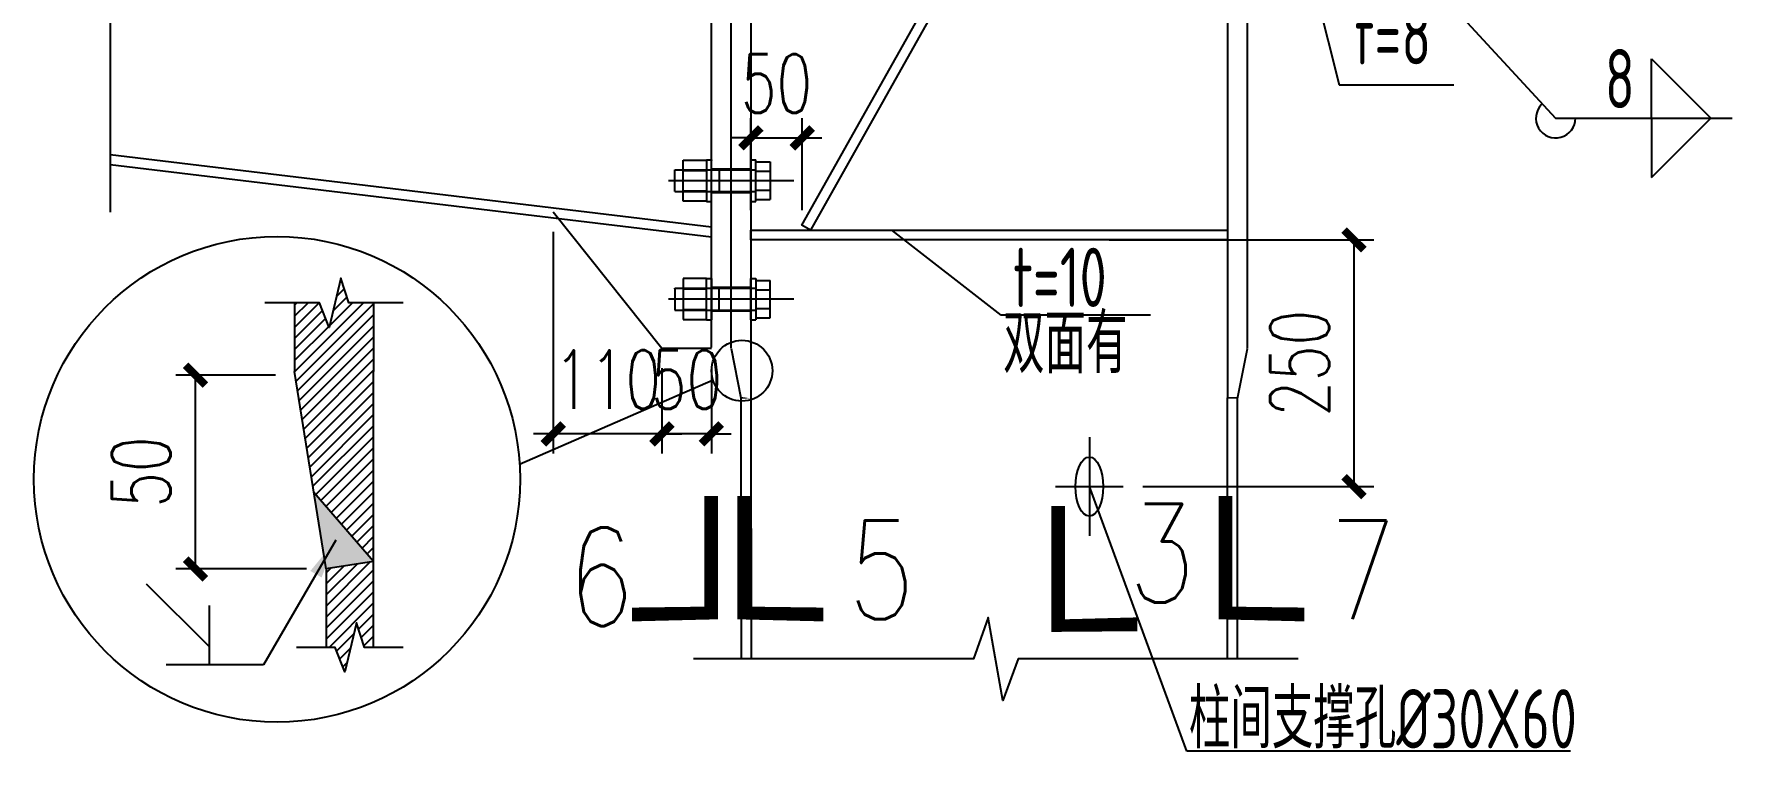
# Model space of a CAD drawing. Extents: x -89996 to 1006241, y -2176 to 440573.
# Drawn here: x 862730 to 871327, y 32772 to 36405 of the extents above; entities that cross this region are included whole.
import ezdxf
from ezdxf.enums import TextEntityAlignment as Align

# ---------------------------------------------------------------- set-up
doc = ezdxf.new("R2010")
doc.units = 0
doc.header["$LTSCALE"] = 1000
doc.header["$MEASUREMENT"] = 0
for name, color, linetype in [('AXIS', 3, 'Continuous'), ('GL', 150, 'Continuous'), ('LT', 27, 'Continuous'), ('PZ', 202, 'Continuous'), ('TEXT', 7, 'Continuous'), ('THIN', 7, 'Continuous'), ('WELD', 7, 'Continuous'), ('钢柱', 2, 'Continuous')]:
    doc.layers.add(name, color=color, linetype=linetype)
doc.styles.add('_TCH_DIM_T3', font='SIMPLEX', dxfattribs={"width": 0.7058823529411765, "bigfont": 'GBCBIG'})
doc.styles.add('SIM-TSSC', font='simplex.shx', dxfattribs={"width": 0.8, "bigfont": 'tssdchn.shx'})
doc.styles.get("Standard").update_dxf_attribs({"font": 'gbenor.shx', "bigfont": 'gbcbig.shx'})
doc.styles.add('TSSD_Label', font='tssdeng.shx', dxfattribs={"width": 0.7, "bigfont": 'hztxt.shx'})
doc.styles.add('TSSD_Norm', font='tssdeng.shx', dxfattribs={"bigfont": 'hztxt.shx'})
doc.dimstyles.new('TCH_100_5', dxfattribs={"dimtxt": 297.5, "dimasz": 100, "dimexe": 100, "dimexo": 100, "dimgap": 126.25, "dimtad": 1, "dimdec": 0, "dimlfac": 0.2, "dimzin": 0, "dimdsep": 46, "dimtxsty": '_TCH_DIM_T3', "dimblk": 'ARCHTICK', "dimcen": 0.09, "dimclrd": 126, "dimclre": 126, "dimclrt": 7, "dimazin": 2, "dimtfac": 1, "dimtdec": 0, "dimtix": 1, "dimtmove": 2, "dimatfit": 3, "dimfxl": 0, "dimtolj": 1, "dimtzin": 0, "dimarcsym": 0})
doc.dimstyles.new('TSSD_LEADER_STYLE_200.0', dxfattribs={"dimtxt": 0.18, "dimasz": 200, "dimexe": 0.18, "dimexo": 0.0625, "dimgap": 0.09, "dimtad": 0, "dimtih": 1, "dimtoh": 1, "dimdec": 4, "dimzin": 0, "dimdsep": 46, "dimtxsty": 'Standard', "dimcen": 0.09, "dimadec": 0, "dimazin": 0, "dimtfac": 1, "dimtdec": 4, "dimtofl": 0, "dimtmove": 0, "dimatfit": 3, "dimfxl": 0, "dimtolj": 1, "dimtzin": 0, "dimarcsym": 0})

# ---------------------------------------------------------------- blocks, each defined once
blk = doc.blocks.new('_ArchTick')
at = {"color": 0, "linetype": 'ByBlock', "const_width": 0.4}
blk.add_lwpolyline([(-0.5, -0.5), (0.5, 0.5)], dxfattribs=at)
blk = doc.blocks.new('*D1661')
at = {"layer": 'Defpoints', "color": 0, "transparency": 16777216}
for p in [(868073.2393048444, 35361.99823936041), (868244.3069647856, 34112.00827675789), (869412.9139488954, 34112.00827675789)]:
    blk.add_point(p, dxfattribs=at)
at = {"layer": 'GL', "color": 126, "lineweight": -2, "transparency": 16777216}
for p, q in [((868173.2393048444, 35361.99823936041), (869512.9139488954, 35361.9982393604)), ((869412.9139488954, 35361.9982393604), (869412.9139488954, 34112.00827675789)), ((868344.3069647856, 34112.00827675789), (869512.9139488954, 34112.00827675789))]:
    blk.add_line(p, q, dxfattribs=at)
at = {"layer": 'GL', "color": 126, "lineweight": -2, "transparency": 16777216, "xscale": 100, "yscale": 100, "zscale": 100}
for p, rotation in [((869412.9139488954, 35361.9982393604), 90), ((869412.9139488954, 34112.00827675789), 270)]:
    blk.add_blockref('_ArchTick', p, dxfattribs=dict(at, rotation=rotation))
at = {"layer": 'GL', "color": 7, "transparency": 16777216, "insert": (869137.9139488954, 34737.00325805929), "char_height": 297.5, "attachment_point": 5, "rotation": 90, "style": '_TCH_DIM_T3'}
blk.add_mtext('\\A1;250', dxfattribs=at)
blk = doc.blocks.new('*D1658')
at = {"layer": 'Defpoints', "color": 0, "transparency": 16777216}
for p in [(863547.8747028117, 34676.64374764449), (864052.5092211361, 34676.64374764449), (864209.5953579856, 33694.85539230161)]:
    blk.add_point(p, dxfattribs=at)
at = {"layer": 'GL', "color": 126, "lineweight": -2, "transparency": 16777216}
for p, q in [((863952.5092211361, 34676.64374764449), (863447.8747028117, 34676.64374764449)), ((863547.8747028117, 33694.85539230161), (863547.8747028117, 34676.64374764449)), ((864109.5953579856, 33694.85539230161), (863447.8747028117, 33694.85539230161))]:
    blk.add_line(p, q, dxfattribs=at)
at = {"layer": 'GL', "color": 126, "lineweight": -2, "transparency": 16777216, "xscale": 100, "yscale": 100, "zscale": 100}
for p, rotation in [((863547.8747028117, 34676.64374764449), 90), ((863547.8747028117, 33694.85539230161), 270)]:
    blk.add_blockref('_ArchTick', p, dxfattribs=dict(at, rotation=rotation))
at = {"layer": 'GL', "color": 7, "transparency": 16777216, "insert": (863272.8747028117, 34185.74956997319), "char_height": 297.5, "attachment_point": 5, "rotation": 90, "style": '_TCH_DIM_T3'}
blk.add_mtext('\\A1;50', dxfattribs=at)
blk = doc.blocks.new('_WELD008')
at = {"color": 0, "linetype": 'ByBlock'}
for p, q in [((0, 0.3000000000000007), (1.06066017177983, 1.360660171779823)), ((0, 0), (0, 1))]:
    blk.add_line(p, q, dxfattribs=at)
for tag, p in [('C', (1.285526513842491, 1.415773477792527)), ('B', (0.2879512988420174, 0.855810461431588)), ('A', (-0.3030402712192881, -0.0089439516971197))]:
    blk.add_attdef(tag, text='', height=0.8, dxfattribs=at).set_placement(p, align=Align.CENTER)
blk = doc.blocks.new('_WELD004')
at = {"color": 0, "linetype": 'ByBlock'}
for p, q in [((0, 1), (0.9999999999999991, 0)), ((0, 0), (0, 1))]:
    blk.add_line(p, q, dxfattribs=at)
blk = doc.blocks.new('*D1667')
at = {"layer": 'Defpoints', "color": 0, "transparency": 16777216}
for p in [(865909.5207929651, 34811.83849455509), (866159.5207929651, 34811.83849455386), (865909.5207929651, 34379.20352051139)]:
    blk.add_point(p, dxfattribs=at)
at = {"layer": 'GL', "color": 126, "lineweight": -2, "transparency": 16777216}
for p, q in [((865909.5207929651, 34711.83849455509), (865909.5207929651, 34279.20352051139)), ((866159.5207929651, 34711.83849455386), (866159.5207929651, 34279.20352051139)), ((865909.5207929651, 34379.20352051139), (865809.5207929651, 34379.20352051139)), ((866159.5207929651, 34379.20352051139), (865909.5207929651, 34379.20352051139)), ((866159.5207929651, 34379.20352051139), (866259.5207929651, 34379.20352051139))]:
    blk.add_line(p, q, dxfattribs=at)
at = {"layer": 'GL', "color": 126, "lineweight": -2, "transparency": 16777216, "xscale": 100, "yscale": 100, "zscale": 100}
blk.add_blockref('_ArchTick', (865909.5207929651, 34379.20352051139), dxfattribs=at)
at = {"layer": 'GL', "color": 126, "lineweight": -2, "transparency": 16777216, "xscale": 100, "yscale": 100, "zscale": 100, "rotation": 180}
blk.add_blockref('_ArchTick', (866159.5207929651, 34379.20352051139), dxfattribs=at)
at = {"layer": 'GL', "color": 7, "transparency": 16777216, "insert": (866034.5207929651, 34654.20352051139), "char_height": 297.5, "attachment_point": 5, "style": '_TCH_DIM_T3'}
blk.add_mtext('\\A1;50', dxfattribs=at)
blk = doc.blocks.new('*D1668')
at = {"layer": 'Defpoints', "color": 0, "transparency": 16777216}
for p in [(865359.1508325542, 35502.7310326146), (865909.5207929651, 34811.83849455509), (865359.1508325542, 34379.20352051408)]:
    blk.add_point(p, dxfattribs=at)
at = {"layer": 'GL', "color": 126, "lineweight": -2, "transparency": 16777216}
for p, q in [((865359.1508325542, 35402.7310326146), (865359.1508325542, 34279.20352051408)), ((865909.5207929651, 34711.83849455509), (865909.5207929651, 34279.20352051408)), ((865359.1508325542, 34379.20352051408), (865259.1508325542, 34379.20352051408)), ((865909.5207929651, 34379.20352051408), (865359.1508325542, 34379.20352051408)), ((865909.5207929651, 34379.20352051408), (866009.5207929651, 34379.20352051408))]:
    blk.add_line(p, q, dxfattribs=at)
at = {"layer": 'GL', "color": 126, "lineweight": -2, "transparency": 16777216, "xscale": 100, "yscale": 100, "zscale": 100}
blk.add_blockref('_ArchTick', (865359.1508325542, 34379.20352051408), dxfattribs=at)
at = {"layer": 'GL', "color": 126, "lineweight": -2, "transparency": 16777216, "xscale": 100, "yscale": 100, "zscale": 100, "rotation": 180}
blk.add_blockref('_ArchTick', (865909.5207929651, 34379.20352051408), dxfattribs=at)
at = {"layer": 'GL', "color": 7, "transparency": 16777216, "insert": (865634.3358127596, 34654.20352051408), "char_height": 297.5, "attachment_point": 5, "style": '_TCH_DIM_T3'}
blk.add_mtext('\\A1;110', dxfattribs=at)
blk = doc.blocks.new('*D1669')
at = {"layer": 'Defpoints', "color": 0, "linetype": 'ByBlock', "transparency": 16777216}
for p in [(866619.6820076584, 35878.79953359463), (866359.5207929673, 35411.99823936752), (866619.6820076584, 35411.99823936752)]:
    blk.add_point(p, dxfattribs=at)
at = {"layer": 'LT', "color": 126, "linetype": 'ByBlock', "lineweight": -2, "transparency": 16777216}
for p, q in [((866359.5207929673, 35511.99823936752), (866359.5207929673, 35978.79953359463)), ((866619.6820076584, 35511.99823936752), (866619.6820076584, 35978.79953359463)), ((866359.5207929673, 35878.79953359463), (866259.5207929673, 35878.79953359463)), ((866359.5207929673, 35878.79953359463), (866619.6820076584, 35878.79953359463)), ((866619.6820076584, 35878.79953359463), (866719.6820076584, 35878.79953359463))]:
    blk.add_line(p, q, dxfattribs=at)
at = {"layer": 'LT', "color": 126, "linetype": 'ByBlock', "lineweight": -2, "transparency": 16777216, "xscale": 100, "yscale": 100, "zscale": 100}
blk.add_blockref('_ArchTick', (866359.5207929673, 35878.79953359463), dxfattribs=at)
at = {"layer": 'LT', "color": 126, "linetype": 'ByBlock', "lineweight": -2, "transparency": 16777216, "xscale": 100, "yscale": 100, "zscale": 100, "rotation": 180}
blk.add_blockref('_ArchTick', (866619.6820076584, 35878.79953359463), dxfattribs=at)
at = {"layer": 'LT', "color": 7, "linetype": 'ByBlock', "transparency": 16777216, "insert": (866489.6014003129, 36153.79953359463), "char_height": 297.5, "attachment_point": 5, "style": '_TCH_DIM_T3'}
blk.add_mtext('\\A1;50', dxfattribs=at)

msp = doc.modelspace()

# ---------------------------------------------------------------- hatches: boundary and pattern name
at = {"layer": 'AXIS'}
msp.add_hatch(color=256, dxfattribs=at).paths.add_polyline_path([(864147.7108202021, 34081.63375346082), (864449.5953579857, 33733.25539230058), (864209.5953579856, 33694.85539230161)])
at = {"layer": 'PZ'}
h = msp.add_hatch(dxfattribs=at)
h.set_pattern_fill('ANSI31', color=256, scale=25, style=0)
h.set_pattern_definition([(45, (115783.1405778215, -805732.1434214698), (-28.0633003783411, 28.0633003783411), [])])
h.paths.add_polyline_path([(864224.437508201, 34918.07900886222), (864283.5953579928, 35167.76588218754), (864323.5953579921, 35042.76588218736), (864449.5953579921, 35042.76588218674), (864449.5953579905, 34694.85539230044), (864449.5953579857, 33733.25539230058), (864147.7108202021, 34081.63375346082), (864049.5953579905, 34694.85539230239), (864049.5953579921, 35042.76588218869), (864175.5953579921, 35042.76588218808)])
h.paths.add_polyline_path([(864449.5953579857, 33733.25539230058), (864449.5953579836, 33297.7341767239), (864403.5953579836, 33297.73417672412), (864363.5953579842, 33422.73417672432), (864304.4375081925, 33173.04730339899), (864255.5953579836, 33297.73417672484), (864209.5953579836, 33297.73417672507), (864209.5953579856, 33694.85539230161)])

# ---------------------------------------------------------------- linework, layer by layer
for p, q in [((866016.5207910642, 35765.7615430011), (866134.5207929716, 35765.7615429968)), ((866016.5207910548, 35557.91544609499), (866016.5207910642, 35765.7615430011)), ((866134.5207929716, 35766.83849454432), (866159.5207929707, 35766.83849454141)), ((866134.5207929716, 35766.83849454432), (866134.5207929612, 35556.83849454386)), ((866159.5207929707, 35766.83849454141), (866159.5207929716, 35763.98873422184)), ((866159.5207929612, 35556.83849454117), (866159.5207929707, 35766.83849454141)), ((866359.5207929697, 35766.83849455184), (866359.5207929612, 35556.83849455347)), ((866359.5207929697, 35766.83849455184), (866384.5207929697, 35766.83849455172)), ((866384.5207929612, 35556.83849455148), (866384.5207929697, 35766.83849455172)), ((865974.5207873139, 35606.83849454953), (865974.5207873182, 35716.83849455046)), ((865974.5207873182, 35716.83849455046), (866199.5207873182, 35716.83849454098)), ((866016.5207910622, 35713.80001877533), (866134.5207929676, 35713.80001877149)), ((866159.5207929695, 35721.83849454327), (866199.5207929695, 35721.83849453981)), ((866199.5207873182, 35721.83849453981), (866199.5207873139, 35601.83849454144)), ((866199.5207929695, 35721.83849453981), (866199.5207929695, 35718.90188551726)), ((866199.5207929695, 35720.15400469591), (866199.5207929695, 35721.83849453981)), ((866199.5207929695, 35721.83849453981), (866359.5207929676, 35721.83849455324)), ((866199.5207873182, 35716.83849454098), (866359.5207929676, 35716.83849455161)), ((866359.5207929676, 35721.83849455324), (866359.5207929676, 35718.90188553069)), ((866359.5207929676, 35720.15400470724), (866359.5207929676, 35721.83849455324)), ((866359.5207929676, 35716.83849455161), (866384.5207929676, 35716.83849455172)), ((866384.5207929696, 35757.10128896765), (866457.1207929692, 35757.10128896427)), ((866384.5207929675, 35709.46989175875), (866457.1207929672, 35709.46989175746)), ((866457.1207929692, 35757.10128896427), (866457.1207929609, 35566.575700131)), ((866577.0207929664, 35661.83849455171), (865942.0207929645, 35661.83849455481)), ((865974.5207873139, 35609.68825487236), (865974.5207873139, 35606.83849454953)), ((865974.5207873139, 35606.83849454953), (866199.5207873139, 35606.83849454028)), ((866016.5207910569, 35609.87697032076), (866134.5207929633, 35609.87697031669)), ((866159.5207929633, 35601.83849454234), (866159.5207929633, 35604.77510356466)), ((866159.5207929633, 35603.52298438554), (866159.5207929633, 35601.83849454234)), ((866159.5207929633, 35601.83849454234), (866199.5207929633, 35601.83849454121)), ((866199.5207873139, 35606.83849454028), (866359.5207929633, 35606.83849455347)), ((866199.5207929633, 35601.83849454121), (866359.5207929633, 35601.83849455231)), ((866359.5207929633, 35606.83849455347), (866384.5207929633, 35606.83849455148)), ((866384.5207929633, 35614.20709734422), (866457.120792963, 35614.20709734014)), ((866134.5207929612, 35557.91544608813), (866016.5207910548, 35557.91544609499)), ((866134.5207929612, 35556.83849454386), (866159.5207929612, 35556.83849454117)), ((866359.5207929612, 35556.83849455347), (866359.5207929612, 35559.68825487351)), ((866359.5207929612, 35556.83849455347), (866384.5207929612, 35556.83849455148)), ((866384.5207929612, 35566.57570013509), (866457.1207929609, 35566.575700131)), ((866016.520791052, 35165.76154301402), (866016.5207910594, 34957.91544610791)), ((866134.5207929584, 35165.76154301973), (866016.520791052, 35165.76154301402)), ((866134.5207929584, 35166.838494564), (866159.5207929584, 35166.83849456644)), ((866134.5207929667, 34956.83849456353), (866134.5207929584, 35166.838494564)), ((866159.5207929584, 35166.83849456644), (866159.5207929658, 34956.8384945662)), ((866359.5207929584, 35166.83849455219), (866359.5207929583, 35163.98873423215)), ((866359.5207929648, 34956.83849455382), (866359.5207929584, 35166.83849455219)), ((866359.5207929584, 35166.83849455219), (866384.5207929584, 35166.83849455393)), ((866384.5207929584, 35166.83849455393), (866384.5207929648, 34956.8384945537)), ((865974.5207873106, 35116.83849455989), (865974.5207873138, 35006.83849455896)), ((865974.5207873106, 35113.98873423706), (865974.5207873106, 35116.83849455989)), ((865974.5207873106, 35116.83849455989), (866199.5207873106, 35116.83849456694)), ((866016.5207910535, 35113.80001878825), (866134.52079296, 35113.80001879117)), ((866159.5207929601, 35121.83849456527), (866159.5207929601, 35118.90188554295)), ((866159.5207929601, 35120.15400472207), (866159.5207929601, 35121.83849456527)), ((866159.5207929601, 35121.83849456527), (866199.5207929601, 35121.83849456601)), ((866199.5207873138, 35001.8384945674), (866199.5207873107, 35121.83849456577)), ((866199.5207929601, 35121.83849456601), (866359.5207929601, 35121.83849455335)), ((866199.5207873106, 35116.83849456694), (866359.52079296, 35116.83849455219)), ((866359.52079296, 35116.83849455219), (866384.52079296, 35116.83849455393)), ((866384.5207929583, 35157.10128897033), (866457.120792958, 35157.1012889737)), ((866384.52079296, 35109.4698917612), (866457.1207929596, 35109.46989176457)), ((866457.1207929645, 34966.57570014043), (866457.120792958, 35157.1012889737)), ((866577.0207929625, 35061.83849455183), (865942.0207929607, 35061.83849455493)), ((865974.5207873138, 35006.83849455896), (866199.5207873138, 35006.83849456624)), ((866016.5207910577, 35009.87697033368), (866134.5207929632, 35009.87697033637)), ((866539.5207929616, 35061.83849455201), (866034.5207929616, 35061.83849455447)), ((866159.5207929651, 35001.83849456434), (866199.5207929651, 35001.8384945674)), ((866199.5207873138, 35006.83849456624), (866359.5207929632, 35006.83849455405)), ((866199.5207929651, 35001.8384945674), (866199.5207929651, 35004.77510358996)), ((866199.5207929651, 35003.52298441131), (866199.5207929651, 35001.8384945674)), ((866199.5207929651, 35001.8384945674), (866359.5207929632, 35001.83849455242)), ((866359.5207929632, 35006.83849455405), (866384.5207929632, 35006.8384945537)), ((866359.5207929632, 35001.83849455242), (866359.5207929632, 35004.77510357498)), ((866359.5207929632, 35003.52298439842), (866359.5207929632, 35001.83849455242)), ((866384.5207929632, 35014.20709734666), (866457.1207929628, 35014.20709734724)), ((866016.5207910594, 34957.91544610791), (866134.5207929667, 34957.91544611106)), ((866134.5207929667, 34956.83849456353), (866159.5207929658, 34956.8384945662)), ((866159.5207929658, 34956.8384945662), (866159.5207929667, 34959.68825488578)), ((866359.5207929648, 34956.83849455382), (866384.5207929648, 34956.8384945537)), ((866384.5207929648, 34966.57570013776), (866457.1207929645, 34966.57570014043)), ((868073.1976481784, 34361.99821406604), (868073.2809615042, 33861.99828469568)), ((867902.1716448979, 34111.98822201222), (868244.3069647856, 34112.00827675789))]:
    msp.add_line(p, q)
msp.add_ellipse((868073.2393048417, 34111.99824938505), major_axis=(0.02894562877769698, -149.999997207169), ratio=0.4666666666666668)
at = {"layer": 'AXIS'}
for p, q in [((869119.8707701525, 37016.00130083446), (869337.2165484147, 36147.71105964079)), ((869337.2165484165, 36147.71105964079), (869918.8914534426, 36147.71105963795)), ((870433.9472148524, 35978.8488935466), (871326.8730102511, 35978.84889354168)), ((867625.9214722357, 34979.87454278486), (867073.614132698, 35411.9982393653)), ((868382.9881845313, 34979.87454278116), (867625.9214722357, 34979.87454278486)), ((866168.3211163547, 34650.95085475944), (865188.7265514947, 34224.95164296534)), ((864449.5953579857, 33733.25539230058), (864147.7108202012, 34081.63375346176)), ((868566.66964813, 32772.40945908676), (868073.2393048417, 34111.99824377093)), ((864449.5953579857, 33733.25539230058), (864209.5953579856, 33694.85539230161)), ((863891.9692025527, 33209.78048844108), (863399.5835563911, 33209.78048844336)), ((870509.4840966319, 32772.40945907726), (868566.66964813, 32772.40945908676))]:
    msp.add_line(p, q, dxfattribs=at)
for points in [[(864599.5953579921, 35042.765882186), (864449.5953579921, 35042.76588218674), (864323.5953579921, 35042.76588218736), (864283.5953579928, 35167.76588218754), (864224.437508201, 34918.07900886222), (864175.5953579921, 35042.76588218808), (864049.5953579921, 35042.76588218869), (863899.5953579921, 35042.76588218942)], [(864599.5953579836, 33297.73417672316), (864449.5953579836, 33297.7341767239), (864403.5953579836, 33297.73417672412), (864363.5953579842, 33422.73417672432), (864304.4375081925, 33173.04730339899), (864255.5953579836, 33297.73417672484), (864209.5953579836, 33297.73417672507), (864059.5953579836, 33297.7341767258)]]:
    msp.add_lwpolyline(points, dxfattribs=at)
at = {"layer": 'AXIS', "color": 3, "const_width": 70}
for points in [[(866158.2152731263, 34064.25794263533), (866158.2152731234, 33464.25794263533), (865758.2152731234, 33464.25794263729)], [(866325.9573978722, 34064.25794263384), (866325.9573978693, 33464.25794263384), (866725.9573978693, 33464.25794263188)], [(867915.6140519475, 34014.60386206547), (867915.6140519446, 33414.60386206547), (868315.6140519446, 33414.60386206352)], [(868762.0348619056, 34064.25794263384), (868762.0348619027, 33464.25794263384), (869162.0348619027, 33464.25794263188)]]:
    msp.add_lwpolyline(points, dxfattribs=at)
at = {"layer": 'AXIS'}
for centre, radius in [((863960.6309214744, 34149.02635237735), 1230.440378980711), ((866314.4414964129, 34699.39496825111), 153.9415395543911)]:
    msp.add_circle(centre, radius, dxfattribs=at)
msp.add_arc((870433.9472148524, 35978.84889354655), 99.99999999998111, 135.7252328372103, 0, dxfattribs=at)
at = {"layer": 'GL'}
for p, q in [((863116.1287038075, 35794.66518291217), (866159.5207929681, 35428.09525890234)), ((863116.1287038071, 35744.0567125151), (866159.5207929678, 35377.48678850551))]:
    msp.add_line(p, q, dxfattribs=at)
msp.add_lwpolyline([(863116.1287038232, 39637.61105656219), (863116.1287038148, 37682.33359523155), (863326.1287038145, 37605.89984603475), (862906.1287038141, 37531.84251413899), (863116.1287038139, 37457.33359523155), (863116.1287038055, 35502.05613390091)], dxfattribs=at)
at = {"layer": 'PZ'}
for p, q in [((865909.5207929651, 34811.83849455509), (865359.1508325542, 35502.7310326146)), ((864049.5953579921, 35042.76588218869), (864049.5953579905, 34694.85539230239)), ((864449.5953579921, 35042.76588218674), (864449.5953579905, 34694.85539230044)), ((866159.5207929651, 34811.83849455386), (865909.5207929651, 34811.83849455509)), ((866259.5207929651, 34811.83849455338), (866309.4893344295, 34561.83849455313)), ((864209.5953579856, 33694.85539230161), (864049.5953579905, 34694.85539230239)), ((864449.5953579836, 33297.7341767239), (864449.5953579905, 34694.85539230044)), ((864209.5953579856, 33694.85539230161), (864209.5953579836, 33297.73417672507))]:
    msp.add_line(p, q, dxfattribs=at)
at = {"layer": 'PZ', "const_width": 10}
msp.add_lwpolyline([(866159.5207929651, 34811.83849455386), (866259.5207929651, 34811.83849455338), (866259.5207929851, 39411.83849455338), (866159.5207929851, 39411.83849455386)], close=True, dxfattribs=at)
for points in [[(866259.5207929651, 34811.83849455338), (866259.5207929851, 39411.83849455338), (866359.5207929851, 39411.83849455289), (866359.5207929638, 34561.83849455289), (866309.4893344295, 34561.83849455313)], [(868873.2393048463, 34811.83849454611), (868873.2393048494, 39411.83849454611), (868773.2393048494, 39411.83849454619), (868773.2393048462, 34561.83849454619), (868823.2707633805, 34561.83849454614)], [(868873.2393048463, 34811.83849454611), (868823.2707633805, 34561.83849454617)]]:
    msp.add_lwpolyline(points, dxfattribs=at)
at = {"layer": '钢柱'}
for p, q in [((866309.4893344295, 34561.83849455313), (866310.3424746202, 33239.20452726249)), ((866359.5207929638, 34561.83849455289), (866360.3739331545, 33239.20452726225)), ((868773.2393048396, 33239.20452725045), (868773.2393048408, 34561.83849454619)), ((868823.2393048396, 33239.20452725021), (868823.2393048462, 34561.83849454614))]:
    msp.add_line(p, q, dxfattribs=at)
for points in [[(868556.5024142753, 38784.63374198366), (866661.0391983133, 35411.99823936731), (866617.6148741957, 35436.78388188306), (868513.0780901575, 38809.41938449923)], [(868773.23930485, 35361.99823935699), (866359.5207929687, 35361.99823936879), (866359.5207929689, 35411.99823936879), (868773.2393048502, 35411.99823935699)]]:
    msp.add_lwpolyline(points, close=True, dxfattribs=at)
msp.add_lwpolyline([(869129.7733414965, 33239.20452724872), (867712.2808921225, 33239.20452725564), (867635.8471429256, 33029.20452725601), (867561.7898110301, 33449.20452725638), (867487.2808921225, 33239.20452725674), (866069.7884427486, 33239.20452726367)], dxfattribs=at)

# ---------------------------------------------------------------- block references
at = {"layer": 'AXIS', "xscale": -300, "yscale": 300, "zscale": 300, "rotation": 359.99999999972}
msp.add_blockref('_WELD008', (863618.11608069, 33209.78048844241), dxfattribs=at)
at = {"layer": 'WELD', "yscale": 300, "zscale": 300}
for xscale, rotation in [(300, 359.99999999972), (-300, 179.9999999997199)]:
    msp.add_blockref('_WELD004', (870919.3669199304, 35978.84889354367), dxfattribs=dict(at, xscale=xscale, rotation=rotation))

# ---------------------------------------------------------------- texts
at = {"layer": 'AXIS', "color": 3, "style": 'SIM-TSSC', "width": 0.8}
for s, p in [('3', (868268.3456160743, 33524.57791865131)), ('6', (865428.0630403862, 33405.60356289947)), ('5', (866850.1175334259, 33440.25794263128)), ('7', (869286.1949974593, 33440.25794263128))]:
    msp.add_text(s, height=500.0000000000005, rotation=359.99999999972, dxfattribs=at).set_placement(p)
at = {"layer": 'TEXT', "width": 0.7}
for s, height, style, p in [('t=8', 300.0000000000001, 'TSSD_Norm', (869414.3838667362, 36251.23187802258)), ('8', 300, 'TSSD_Label', (870683.2130737777, 36028.84889354483)), ('t=10', 300.0000000000001, 'TSSD_Norm', (867685.5755586613, 35022.29225423436)), ('双面有', 300.0000000000001, 'TSSD_Norm', (867636.4314337346, 34686.60200873104))]:
    msp.add_text(s, height=height, rotation=359.99999999972, dxfattribs=dict(at, style=style)).set_placement(p)
at = {"layer": 'THIN', "style": 'TSSD_Norm', "width": 0.7}
msp.add_text('柱间支撑孔%%C30X60', height=300.0000000000001, rotation=359.99999999972, dxfattribs=at).set_placement((868576.9945564107, 32785.99896757588))

# ---------------------------------------------------------------- dimensions: what is measured, and where the dimension line sits
at = {"layer": 'GL'}
for base, p1, p2, angle, picture, middle in [((865359.1508325542, 34379.20352051408), (865909.5207929651, 34811.83849455509), (865359.1508325542, 35502.7310326146), 180, '*D1668', (865634.3358127596, 34654.20352051408)), ((869412.9139488954, 34112.00827675789), (868073.2393048444, 35361.99823936041), (868244.3069647856, 34112.00827675789), 90, '*D1661', (869137.9139488954, 34737.00325805929)), ((865909.5207929651, 34379.20352051139), (866159.5207929651, 34811.83849455386), (865909.5207929651, 34811.83849455509), 180, '*D1667', (866034.5207929651, 34654.20352051139))]:
    dim = msp.add_linear_dim(base=base, p1=p1, p2=p2, angle=angle, dimstyle='TCH_100_5', dxfattribs=at)
    dim.commit()
    dim.dimension.update_dxf_attribs({"geometry": picture, "text_midpoint": middle})
dim = msp.add_linear_dim(base=(863547.8747028117, 34676.64374764449), p1=(864209.5953579856, 33694.85539230161), p2=(864052.5092211361, 34676.64374764449), angle=90, text='50', dimstyle='TCH_100_5', dxfattribs=at)
dim.commit()
dim.dimension.update_dxf_attribs({"geometry": '*D1658', "text_midpoint": (863272.8747028117, 34185.74956997319)})
at = {"layer": 'LT', "linetype": 'ByBlock'}
dim = msp.add_linear_dim(base=(866619.6820076584, 35878.79953359463), p1=(866359.5207929673, 35411.99823936752), p2=(866619.6820076584, 35411.99823936752), angle=180, text='50', dimstyle='TCH_100_5', dxfattribs=at)
dim.commit()
dim.dimension.update_dxf_attribs({"geometry": '*D1669', "text_midpoint": (866489.6014003129, 36153.79953359463)})

# ---------------------------------------------------------------- leaders
at = {"layer": 'AXIS'}
for points in [[(869207.5036423332, 37311.83849453824), (870433.9472148524, 35978.8488935466)], [(864258.4300607593, 33841.25713919234), (863891.9692025527, 33209.78048844108)]]:
    msp.add_leader(points, dimstyle='TSSD_LEADER_STYLE_200.0', dxfattribs=at)

doc.saveas('drawing.dxf')
